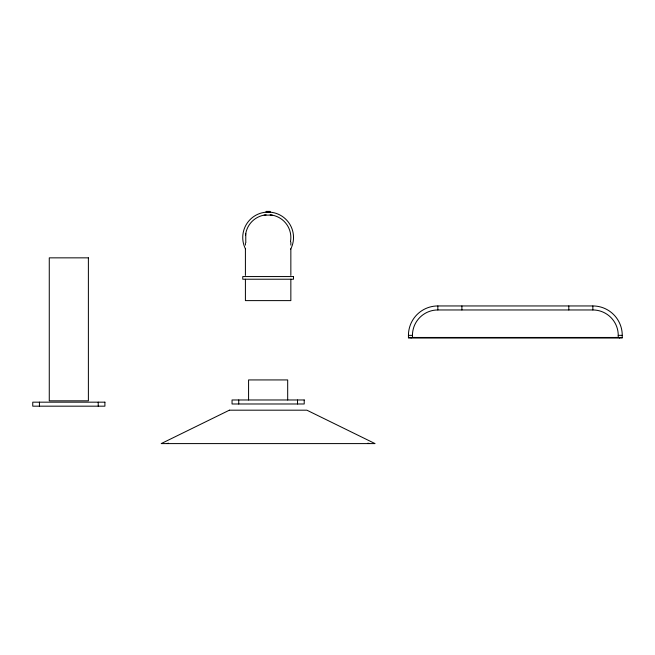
<?xml version="1.0" encoding="UTF-8"?>
<svg xmlns="http://www.w3.org/2000/svg" width="655" height="655" viewBox="0 0 655 655"><rect width="100%" height="100%" fill="white"/><g stroke="black" fill="none" stroke-linecap="round" stroke-linejoin="round"><path stroke-width="0.98" d="M245.772 233.483L245.772 241.49A22.72 22.72 0 0 0 245.944 242.415M167.295 443.591L168.294 443.108M264.129 215.118L272.136 215.118M408.499 337.464L622.193 337.464M411.176 337.505L414.926 337.448M412.453 337.407L412.453 335.352A25.389 25.389 0 0 1 437.843 309.962L592.849 309.962A25.389 25.389 0 0 1 618.238 335.352L622.234 335.352L622.25 338.029L408.442 338.029L408.442 335.352A29.401 29.401 0 0 1 437.843 305.95L592.849 305.95A29.401 29.401 0 0 1 622.25 335.352M408.458 335.352L412.453 335.352M615.667 337.448L619.515 337.505M367.971 443.108L368.962 443.591M619.581 337.522L619.581 338.029M618.238 335.352L618.238 337.407M592.849 305.967L592.849 309.962M568.802 305.967L568.802 309.962M461.898 305.967L461.898 309.962M437.843 305.967L437.843 309.962M411.111 337.522L411.111 338.029M297.526 399.976L297.526 403.988M290.845 242.039L290.845 245.101M290.845 248.867L290.845 275.452M290.845 279.226L290.845 300.612L245.412 300.612L245.412 279.226M287.684 399.976L287.684 379.933L248.573 379.933L248.573 399.976M245.412 242.98L245.412 245.101M245.412 248.867L245.412 275.452M238.731 399.976L238.731 403.988M98.225 402.17L98.225 406.174M39.431 402.17L39.431 406.174M270.13 214.856A22.72 22.72 0 0 1 290.468 241.621M245.486 235.571A22.72 22.72 0 0 1 266.118 214.856M245.576 249.137A25.389 25.389 0 0 1 268.132 212.081L270.138 212.163L270.138 211.409L266.127 211.409L266.127 212.163L268.132 212.081A25.389 25.389 0 0 1 290.681 249.137M229.381 410.186L161.228 443.591L375.037 443.591L306.884 410.186L229.381 410.186M88.384 257.849L49.272 257.849L49.272 400.835L88.384 400.835L88.384 257.849M293.497 276.557L242.759 276.557L242.759 279.226L293.497 279.226L293.497 276.557M304.215 399.976L232.05 399.976L232.05 403.988L304.215 403.988L304.215 399.976M104.906 402.17L32.75 402.17L32.75 406.174L104.906 406.174L104.906 402.17"/></g></svg>
